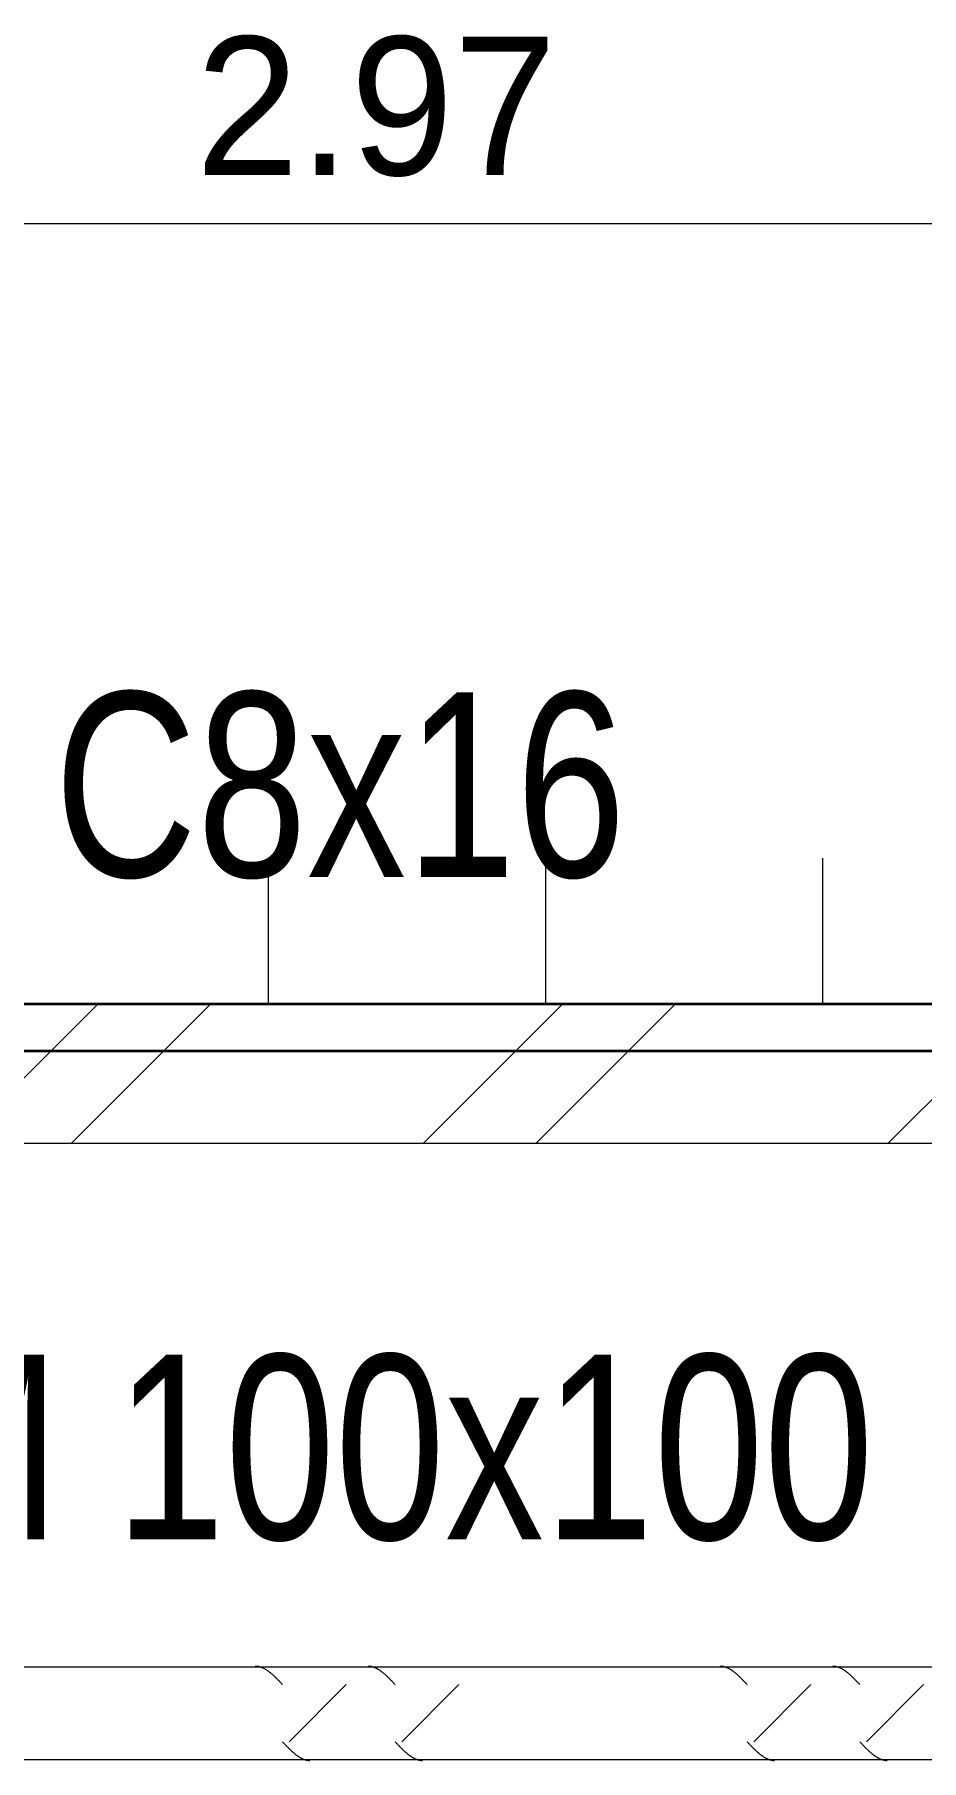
# Model space of a CAD drawing. Header units: centimetres. Extents: x -6111 to 13767, y -285 to 1600.
# Drawn here: x -1345.3 to -1249.3, y 440.4 to 627.3 of the extents above; entities that cross this region are included whole.
import ezdxf

# ---------------------------------------------------------------- set-up
doc = ezdxf.new("R2010")
doc.units = ezdxf.units.CM
for name, color, linetype, lineweight in [('A-ANNO-DIMS', 7, 'Continuous', 9), ('A-ANNO-DIMS-100', 7, 'Continuous', 9), ('A-ROOF', 7, 'Continuous', 9), ('A-ROOF-PATT', 7, 'Continuous', 35), ('S-BEAM', 7, 'Continuous', 9), ('S-BEAM-IDEN', 7, 'Continuous', 18)]:
    doc.layers.add(name, color=color, linetype=linetype, lineweight=lineweight)
doc.styles.add('Century Gothic_1', font='GOTHIC.TTF', dxfattribs={"height": 15})
doc.styles.add('Century Gothic_2', font='GOTHIC.TTF', dxfattribs={"width": 0.8, "height": 20})
doc.dimstyles.new('FCA_N_Cotas_E100', dxfattribs={"dimscale": 30.48, "dimtxt": 15.662524, "dimasz": 0.492126, "dimexe": 0.656168, "dimexo": 0.656168, "dimgap": 0.032808, "dimtad": 1, "dimlfac": 0.01, "dimrnd": 0.01, "dimzin": 0, "dimdsep": 46, "dimtxsty": 'Century Gothic_1', "dimblk1": 'OBLIQUE', "dimblk2": 'OBLIQUE', "dimsah": 1, "dimcen": 0.09, "dimdle": 0.656168, "dimadec": 3, "dimazin": 2, "dimtfac": 1, "dimtdec": 4, "dimtix": 1, "dimtmove": 0, "dimatfit": 3, "dimfxl": 1, "dimtvp": 1, "dimtolj": 1, "dimtzin": 0, "dimarcsym": 2})

# ---------------------------------------------------------------- blocks, each defined once
blk = doc.blocks.new('PQ_RVR_ARQ-01_ZZ_ZZ_MO_T_A_rvt-2-Elevación Eje 2')
at = {"layer": 'A-ROOF-PATT', "lineweight": 9, "true_color": 0xf2f2f2}
h = blk.add_hatch(dxfattribs=at)
h.set_pattern_fill('FP_6', style=0, pattern_type=2)
h.set_pattern_definition([(90, (0, 511.18), (-30, 2e-15), [])])
h.paths.add_polyline_path([(-3774.84, 522.33), (-2135.26, 522.33), (-2135.26, 538.11), (-3774.84, 538.11)])
at = {"layer": 'A-ROOF-PATT', "lineweight": 9, "true_color": 0xeaeaea}
blk.add_hatch(color=254, dxfattribs=at).paths.add_polyline_path([(-3458.17, 517.27), (-3458.17, 522.27), (-3164.39, 522.27), (-3164.39, 517.27), (-3151.85, 517.27), (-3151.85, 522.27), (-2859.58, 522.27), (-2859.58, 517.27), (-2847, 517.27), (-2847, 522.27), (-2553.57, 522.27), (-2553.57, 517.27), (-2541.03, 517.27), (-2541.03, 520.27), (-2194.1, 520.27), (-2194.1, 517.27), (-2135.26, 517.27), (-2135.26, 522.33), (-3774.84, 522.33), (-3774.84, 517.27), (-3774.68, 517.27), (-3774.68, 522.27), (-3470.76, 522.27), (-3470.75, 517.27), (-3458.18, 517.27)])
at = {"layer": 'A-ROOF', "color": 254, "lineweight": 35, "true_color": 0xcccccc}
for p, q in [((-2135.26, 522.33), (-3774.84, 522.33)), ((-3774.84, 517.27), (-2135.26, 517.27))]:
    blk.add_line(p, q, dxfattribs=at)
blk = doc.blocks.new('FP_57-Elevación Eje 2')
at = {"layer": 'S-BEAM'}
blk.add_line((-3470.76, 450.53), (-3755.05, 450.53), dxfattribs=at)
at = {"layer": 'S-BEAM', "color": 9, "true_color": 0xc0c0c0}
for p, q in [((-3626.83, 450.65), (-3626.79, 450.64)), ((-3626.79, 450.64), (-3626.74, 450.64)), ((-3626.74, 450.64), (-3626.69, 450.64)), ((-3626.69, 450.64), (-3626.65, 450.63)), ((-3626.65, 450.63), (-3626.6, 450.63)), ((-3626.6, 450.63), (-3626.55, 450.62)), ((-3626.55, 450.62), (-3626.51, 450.61)), ((-3626.51, 450.61), (-3626.46, 450.6)), ((-3626.46, 450.6), (-3626.41, 450.59)), ((-3626.41, 450.59), (-3626.37, 450.57)), ((-3626.37, 450.57), (-3626.32, 450.56)), ((-3626.32, 450.56), (-3626.27, 450.54)), ((-3626.27, 450.54), (-3626.23, 450.53)), ((-3626.23, 450.53), (-3626.18, 450.51)), ((-3626.18, 450.51), (-3626.13, 450.49)), ((-3626.13, 450.49), (-3626.09, 450.47)), ((-3626.09, 450.47), (-3626.04, 450.45)), ((-3626.04, 450.45), (-3625.99, 450.43)), ((-3625.99, 450.43), (-3625.95, 450.41)), ((-3614.64, 450.65), (-3614.6, 450.64)), ((-3614.6, 450.64), (-3614.55, 450.64)), ((-3614.55, 450.64), (-3614.5, 450.64)), ((-3614.5, 450.64), (-3614.46, 450.63)), ((-3614.46, 450.63), (-3614.41, 450.63)), ((-3614.41, 450.63), (-3614.36, 450.62)), ((-3614.36, 450.62), (-3614.32, 450.61)), ((-3614.32, 450.61), (-3614.27, 450.6)), ((-3614.27, 450.6), (-3614.22, 450.59)), ((-3614.22, 450.59), (-3614.18, 450.57)), ((-3614.18, 450.57), (-3614.13, 450.56)), ((-3614.13, 450.56), (-3614.08, 450.54)), ((-3614.08, 450.54), (-3614.04, 450.53)), ((-3614.04, 450.53), (-3613.99, 450.51)), ((-3613.99, 450.51), (-3613.94, 450.49)), ((-3613.94, 450.49), (-3613.9, 450.47)), ((-3613.9, 450.47), (-3613.85, 450.45)), ((-3613.85, 450.45), (-3613.8, 450.43)), ((-3613.8, 450.43), (-3613.76, 450.41)), ((-3576.54, 450.65), (-3576.5, 450.64)), ((-3576.5, 450.64), (-3576.45, 450.64)), ((-3576.45, 450.64), (-3576.4, 450.64)), ((-3576.4, 450.64), (-3576.36, 450.63)), ((-3576.36, 450.63), (-3576.31, 450.63)), ((-3576.31, 450.63), (-3576.26, 450.62)), ((-3576.26, 450.62), (-3576.22, 450.61)), ((-3576.22, 450.61), (-3576.17, 450.6)), ((-3576.17, 450.6), (-3576.12, 450.59)), ((-3576.12, 450.59), (-3576.08, 450.57)), ((-3576.08, 450.57), (-3576.03, 450.56)), ((-3576.03, 450.56), (-3575.98, 450.54)), ((-3575.98, 450.54), (-3575.94, 450.53)), ((-3575.94, 450.53), (-3575.89, 450.51)), ((-3575.89, 450.51), (-3575.84, 450.49)), ((-3575.84, 450.49), (-3575.8, 450.47)), ((-3575.8, 450.47), (-3575.75, 450.45)), ((-3575.75, 450.45), (-3575.7, 450.43)), ((-3575.7, 450.43), (-3575.66, 450.41)), ((-3564.35, 450.65), (-3564.31, 450.64)), ((-3564.31, 450.64), (-3564.26, 450.64)), ((-3564.26, 450.64), (-3564.21, 450.64)), ((-3564.21, 450.64), (-3564.17, 450.63)), ((-3564.17, 450.63), (-3564.12, 450.63)), ((-3564.12, 450.63), (-3564.07, 450.62)), ((-3564.07, 450.62), (-3564.03, 450.61)), ((-3564.03, 450.61), (-3563.98, 450.6)), ((-3563.98, 450.6), (-3563.93, 450.59)), ((-3563.93, 450.59), (-3563.89, 450.57)), ((-3563.89, 450.57), (-3563.84, 450.56)), ((-3563.84, 450.56), (-3563.8, 450.54)), ((-3563.8, 450.54), (-3563.75, 450.53)), ((-3563.75, 450.53), (-3563.7, 450.51)), ((-3563.7, 450.51), (-3563.66, 450.49)), ((-3563.66, 450.49), (-3563.61, 450.47)), ((-3563.61, 450.47), (-3563.56, 450.45)), ((-3563.56, 450.45), (-3563.52, 450.43)), ((-3563.52, 450.43), (-3563.47, 450.41)), ((-3625.95, 450.41), (-3625.9, 450.38)), ((-3625.9, 450.38), (-3625.85, 450.36)), ((-3625.85, 450.36), (-3625.81, 450.33)), ((-3625.81, 450.33), (-3625.76, 450.31)), ((-3625.76, 450.31), (-3625.71, 450.28)), ((-3625.71, 450.28), (-3625.67, 450.25)), ((-3625.67, 450.25), (-3625.62, 450.22)), ((-3625.62, 450.22), (-3625.57, 450.19)), ((-3625.57, 450.19), (-3625.53, 450.16)), ((-3625.53, 450.16), (-3625.48, 450.12)), ((-3625.48, 450.12), (-3625.43, 450.09)), ((-3625.43, 450.09), (-3625.39, 450.05)), ((-3625.39, 450.05), (-3625.34, 450.02)), ((-3625.34, 450.02), (-3625.29, 449.98)), ((-3625.29, 449.98), (-3625.25, 449.95)), ((-3625.25, 449.95), (-3625.2, 449.91)), ((-3625.2, 449.91), (-3625.15, 449.87)), ((-3625.15, 449.87), (-3625.11, 449.83)), ((-3625.11, 449.83), (-3625.06, 449.79)), ((-3625.06, 449.79), (-3625.01, 449.75)), ((-3625.01, 449.75), (-3624.97, 449.71)), ((-3624.97, 449.71), (-3624.92, 449.66)), ((-3624.92, 449.66), (-3624.87, 449.62)), ((-3624.87, 449.62), (-3624.83, 449.58)), ((-3624.83, 449.58), (-3624.78, 449.53)), ((-3624.78, 449.53), (-3624.73, 449.49)), ((-3624.73, 449.49), (-3624.69, 449.44)), ((-3624.69, 449.44), (-3624.64, 449.4)), ((-3624.64, 449.4), (-3624.59, 449.35)), ((-3624.59, 449.35), (-3624.55, 449.31)), ((-3624.55, 449.31), (-3624.5, 449.26)), ((-3624.5, 449.26), (-3624.45, 449.21)), ((-3624.45, 449.21), (-3624.41, 449.16)), ((-3624.41, 449.16), (-3624.36, 449.12)), ((-3624.36, 449.12), (-3624.31, 449.07)), ((-3624.31, 449.07), (-3624.27, 449.02)), ((-3624.27, 449.02), (-3624.22, 448.97)), ((-3624.22, 448.97), (-3624.17, 448.92)), ((-3624.17, 448.92), (-3624.13, 448.87)), ((-3624.13, 448.87), (-3624.08, 448.82)), ((-3624.08, 448.82), (-3624.03, 448.77)), ((-3624.03, 448.77), (-3623.99, 448.72)), ((-3623.99, 448.72), (-3623.94, 448.68)), ((-3623.94, 448.68), (-3623.89, 448.63)), ((-3613.76, 450.41), (-3613.71, 450.38)), ((-3613.71, 450.38), (-3613.66, 450.36)), ((-3613.66, 450.36), (-3613.62, 450.33)), ((-3613.62, 450.33), (-3613.57, 450.31)), ((-3613.57, 450.31), (-3613.52, 450.28)), ((-3613.52, 450.28), (-3613.48, 450.25)), ((-3613.48, 450.25), (-3613.43, 450.22)), ((-3613.43, 450.22), (-3613.38, 450.19)), ((-3613.38, 450.19), (-3613.34, 450.16)), ((-3613.34, 450.16), (-3613.29, 450.12)), ((-3613.29, 450.12), (-3613.24, 450.09)), ((-3613.24, 450.09), (-3613.2, 450.05)), ((-3613.2, 450.05), (-3613.15, 450.02)), ((-3613.15, 450.02), (-3613.1, 449.98)), ((-3613.1, 449.98), (-3613.06, 449.95)), ((-3613.06, 449.95), (-3613.01, 449.91)), ((-3613.01, 449.91), (-3612.96, 449.87)), ((-3612.96, 449.87), (-3612.92, 449.83)), ((-3612.92, 449.83), (-3612.87, 449.79)), ((-3612.87, 449.79), (-3612.82, 449.75)), ((-3612.82, 449.75), (-3612.78, 449.71)), ((-3612.78, 449.71), (-3612.73, 449.66)), ((-3612.73, 449.66), (-3612.68, 449.62)), ((-3612.68, 449.62), (-3612.64, 449.58)), ((-3612.64, 449.58), (-3612.59, 449.53)), ((-3612.59, 449.53), (-3612.54, 449.49)), ((-3612.54, 449.49), (-3612.5, 449.44)), ((-3612.5, 449.44), (-3612.45, 449.4)), ((-3612.45, 449.4), (-3612.4, 449.35)), ((-3612.4, 449.35), (-3612.36, 449.31)), ((-3612.36, 449.31), (-3612.31, 449.26)), ((-3612.31, 449.26), (-3612.26, 449.21)), ((-3612.26, 449.21), (-3612.22, 449.16)), ((-3612.22, 449.16), (-3612.17, 449.12)), ((-3612.17, 449.12), (-3612.12, 449.07)), ((-3612.12, 449.07), (-3612.08, 449.02)), ((-3612.08, 449.02), (-3612.03, 448.97)), ((-3612.03, 448.97), (-3611.98, 448.92)), ((-3611.98, 448.92), (-3611.94, 448.87)), ((-3611.94, 448.87), (-3611.89, 448.82)), ((-3611.89, 448.82), (-3611.84, 448.77)), ((-3611.84, 448.77), (-3611.8, 448.72)), ((-3611.8, 448.72), (-3611.75, 448.68)), ((-3611.75, 448.68), (-3611.7, 448.63)), ((-3575.66, 450.41), (-3575.61, 450.38)), ((-3575.61, 450.38), (-3575.56, 450.36)), ((-3575.56, 450.36), (-3575.52, 450.33)), ((-3575.52, 450.33), (-3575.47, 450.31)), ((-3575.47, 450.31), (-3575.43, 450.28)), ((-3575.43, 450.28), (-3575.38, 450.25)), ((-3575.38, 450.25), (-3575.33, 450.22)), ((-3575.33, 450.22), (-3575.29, 450.19)), ((-3575.29, 450.19), (-3575.24, 450.16)), ((-3575.24, 450.16), (-3575.19, 450.12)), ((-3575.19, 450.12), (-3575.15, 450.09)), ((-3575.15, 450.09), (-3575.1, 450.05)), ((-3575.1, 450.05), (-3575.05, 450.02)), ((-3575.05, 450.02), (-3575.01, 449.98)), ((-3575.01, 449.98), (-3574.96, 449.95)), ((-3574.96, 449.95), (-3574.91, 449.91)), ((-3574.91, 449.91), (-3574.87, 449.87)), ((-3574.87, 449.87), (-3574.82, 449.83)), ((-3574.82, 449.83), (-3574.77, 449.79)), ((-3574.77, 449.79), (-3574.73, 449.75)), ((-3574.73, 449.75), (-3574.68, 449.71)), ((-3574.68, 449.71), (-3574.63, 449.66)), ((-3574.63, 449.66), (-3574.59, 449.62)), ((-3574.59, 449.62), (-3574.54, 449.58)), ((-3574.54, 449.58), (-3574.49, 449.53)), ((-3574.49, 449.53), (-3574.45, 449.49)), ((-3574.45, 449.49), (-3574.4, 449.44)), ((-3574.4, 449.44), (-3574.35, 449.4)), ((-3574.35, 449.4), (-3574.31, 449.35)), ((-3574.31, 449.35), (-3574.26, 449.31)), ((-3574.26, 449.31), (-3574.21, 449.26)), ((-3574.21, 449.26), (-3574.17, 449.21)), ((-3574.17, 449.21), (-3574.12, 449.16)), ((-3574.12, 449.16), (-3574.07, 449.12)), ((-3574.07, 449.12), (-3574.03, 449.07)), ((-3574.03, 449.07), (-3573.98, 449.02)), ((-3573.98, 449.02), (-3573.93, 448.97)), ((-3573.93, 448.97), (-3573.89, 448.92)), ((-3573.89, 448.92), (-3573.84, 448.87)), ((-3573.84, 448.87), (-3573.79, 448.82)), ((-3573.79, 448.82), (-3573.74, 448.77)), ((-3573.74, 448.77), (-3573.7, 448.72)), ((-3573.7, 448.72), (-3573.65, 448.68)), ((-3573.65, 448.68), (-3573.6, 448.63)), ((-3563.47, 450.41), (-3563.42, 450.38)), ((-3563.42, 450.38), (-3563.38, 450.36)), ((-3563.38, 450.36), (-3563.33, 450.33)), ((-3563.33, 450.33), (-3563.28, 450.31)), ((-3563.28, 450.31), (-3563.24, 450.28)), ((-3563.24, 450.28), (-3563.19, 450.25)), ((-3563.19, 450.25), (-3563.14, 450.22)), ((-3563.14, 450.22), (-3563.1, 450.19)), ((-3563.1, 450.19), (-3563.05, 450.16)), ((-3563.05, 450.16), (-3563, 450.12)), ((-3563, 450.12), (-3562.96, 450.09)), ((-3562.96, 450.09), (-3562.91, 450.05)), ((-3562.91, 450.05), (-3562.86, 450.02)), ((-3562.86, 450.02), (-3562.82, 449.98)), ((-3562.82, 449.98), (-3562.77, 449.95)), ((-3562.77, 449.95), (-3562.72, 449.91)), ((-3562.72, 449.91), (-3562.68, 449.87)), ((-3562.68, 449.87), (-3562.63, 449.83)), ((-3562.63, 449.83), (-3562.58, 449.79)), ((-3562.58, 449.79), (-3562.54, 449.75)), ((-3562.54, 449.75), (-3562.49, 449.71)), ((-3562.49, 449.71), (-3562.44, 449.66)), ((-3562.44, 449.66), (-3562.4, 449.62)), ((-3562.4, 449.62), (-3562.35, 449.58)), ((-3562.35, 449.58), (-3562.3, 449.53)), ((-3562.3, 449.53), (-3562.26, 449.49)), ((-3562.26, 449.49), (-3562.21, 449.44)), ((-3562.21, 449.44), (-3562.16, 449.4)), ((-3562.16, 449.4), (-3562.12, 449.35)), ((-3562.12, 449.35), (-3562.07, 449.31)), ((-3562.07, 449.31), (-3562.02, 449.26)), ((-3562.02, 449.26), (-3561.98, 449.21)), ((-3561.98, 449.21), (-3561.93, 449.16)), ((-3561.93, 449.16), (-3561.88, 449.12)), ((-3561.88, 449.12), (-3561.84, 449.07)), ((-3561.84, 449.07), (-3561.79, 449.02)), ((-3561.79, 449.02), (-3561.74, 448.97)), ((-3561.74, 448.97), (-3561.7, 448.92)), ((-3561.7, 448.92), (-3561.65, 448.87)), ((-3561.65, 448.87), (-3561.6, 448.82)), ((-3561.6, 448.82), (-3561.56, 448.77)), ((-3561.56, 448.77), (-3561.51, 448.72)), ((-3561.51, 448.72), (-3561.46, 448.68)), ((-3561.46, 448.68), (-3561.42, 448.63))]:
    blk.add_line(p, q, dxfattribs=at)
blk = doc.blocks.new('FP_58-Elevación Eje 2')
at = {"layer": 'S-BEAM', "color": 9, "true_color": 0xc0c0c0}
for p, q in [((-3623.89, 442.44), (-3623.85, 442.39)), ((-3623.85, 442.39), (-3623.8, 442.34)), ((-3623.8, 442.34), (-3623.75, 442.29)), ((-3623.75, 442.29), (-3623.71, 442.24)), ((-3623.71, 442.24), (-3623.66, 442.19)), ((-3623.66, 442.19), (-3623.61, 442.14)), ((-3623.61, 442.14), (-3623.57, 442.09)), ((-3623.57, 442.09), (-3623.52, 442.04)), ((-3623.52, 442.04), (-3623.47, 441.99)), ((-3623.47, 441.99), (-3623.43, 441.94)), ((-3623.43, 441.94), (-3623.38, 441.9)), ((-3623.38, 441.9), (-3623.33, 441.85)), ((-3623.33, 441.85), (-3623.29, 441.8)), ((-3623.29, 441.8), (-3623.24, 441.75)), ((-3623.24, 441.75), (-3623.19, 441.71)), ((-3623.19, 441.71), (-3623.15, 441.66)), ((-3623.15, 441.66), (-3623.1, 441.62)), ((-3623.1, 441.62), (-3623.05, 441.57)), ((-3623.05, 441.57), (-3623, 441.53)), ((-3623, 441.53), (-3622.96, 441.48)), ((-3622.96, 441.48), (-3622.91, 441.44)), ((-3622.91, 441.44), (-3622.86, 441.4)), ((-3622.86, 441.4), (-3622.82, 441.35)), ((-3622.82, 441.35), (-3622.77, 441.31)), ((-3622.77, 441.31), (-3622.72, 441.27)), ((-3622.72, 441.27), (-3622.68, 441.23)), ((-3622.68, 441.23), (-3622.63, 441.19)), ((-3622.63, 441.19), (-3622.58, 441.15)), ((-3622.58, 441.15), (-3622.54, 441.12)), ((-3622.54, 441.12), (-3622.49, 441.08)), ((-3622.49, 441.08), (-3622.44, 441.04)), ((-3611.7, 442.44), (-3611.66, 442.39)), ((-3611.66, 442.39), (-3611.61, 442.34)), ((-3611.61, 442.34), (-3611.56, 442.29)), ((-3611.56, 442.29), (-3611.52, 442.24)), ((-3611.52, 442.24), (-3611.47, 442.19)), ((-3611.47, 442.19), (-3611.42, 442.14)), ((-3611.42, 442.14), (-3611.38, 442.09)), ((-3611.38, 442.09), (-3611.33, 442.04)), ((-3611.33, 442.04), (-3611.28, 441.99)), ((-3611.28, 441.99), (-3611.24, 441.94)), ((-3611.24, 441.94), (-3611.19, 441.9)), ((-3611.19, 441.9), (-3611.14, 441.85)), ((-3611.14, 441.85), (-3611.1, 441.8)), ((-3611.1, 441.8), (-3611.05, 441.75)), ((-3611.05, 441.75), (-3611, 441.71)), ((-3611, 441.71), (-3610.96, 441.66)), ((-3610.96, 441.66), (-3610.91, 441.62)), ((-3610.91, 441.62), (-3610.86, 441.57)), ((-3610.86, 441.57), (-3610.82, 441.53)), ((-3610.82, 441.53), (-3610.77, 441.48)), ((-3610.77, 441.48), (-3610.72, 441.44)), ((-3610.72, 441.44), (-3610.68, 441.4)), ((-3610.68, 441.4), (-3610.63, 441.35)), ((-3610.63, 441.35), (-3610.58, 441.31)), ((-3610.58, 441.31), (-3610.53, 441.27)), ((-3610.53, 441.27), (-3610.49, 441.23)), ((-3610.49, 441.23), (-3610.44, 441.19)), ((-3610.44, 441.19), (-3610.39, 441.15)), ((-3610.39, 441.15), (-3610.35, 441.12)), ((-3610.35, 441.12), (-3610.3, 441.08)), ((-3610.3, 441.08), (-3610.25, 441.04)), ((-3573.61, 442.44), (-3573.56, 442.39)), ((-3573.56, 442.39), (-3573.51, 442.34)), ((-3573.51, 442.34), (-3573.47, 442.29)), ((-3573.47, 442.29), (-3573.42, 442.24)), ((-3573.42, 442.24), (-3573.37, 442.19)), ((-3573.37, 442.19), (-3573.33, 442.14)), ((-3573.33, 442.14), (-3573.28, 442.09)), ((-3573.28, 442.09), (-3573.23, 442.04)), ((-3573.23, 442.04), (-3573.18, 441.99)), ((-3573.18, 441.99), (-3573.14, 441.94)), ((-3573.14, 441.94), (-3573.09, 441.9)), ((-3573.09, 441.9), (-3573.04, 441.85)), ((-3573.04, 441.85), (-3573, 441.8)), ((-3573, 441.8), (-3572.95, 441.75)), ((-3572.95, 441.75), (-3572.9, 441.71)), ((-3572.9, 441.71), (-3572.86, 441.66)), ((-3572.86, 441.66), (-3572.81, 441.62)), ((-3572.81, 441.62), (-3572.76, 441.57)), ((-3572.76, 441.57), (-3572.72, 441.53)), ((-3572.72, 441.53), (-3572.67, 441.48)), ((-3572.67, 441.48), (-3572.62, 441.44)), ((-3572.62, 441.44), (-3572.58, 441.4)), ((-3572.58, 441.4), (-3572.53, 441.35)), ((-3572.53, 441.35), (-3572.48, 441.31)), ((-3572.48, 441.31), (-3572.44, 441.27)), ((-3572.44, 441.27), (-3572.39, 441.23)), ((-3572.39, 441.23), (-3572.34, 441.19)), ((-3572.34, 441.19), (-3572.29, 441.15)), ((-3572.29, 441.15), (-3572.25, 441.12)), ((-3572.25, 441.12), (-3572.2, 441.08)), ((-3572.2, 441.08), (-3572.15, 441.04)), ((-3561.42, 442.44), (-3561.37, 442.39)), ((-3561.37, 442.39), (-3561.32, 442.34)), ((-3561.32, 442.34), (-3561.28, 442.29)), ((-3561.28, 442.29), (-3561.23, 442.24)), ((-3561.23, 442.24), (-3561.18, 442.19)), ((-3561.18, 442.19), (-3561.14, 442.14)), ((-3561.14, 442.14), (-3561.09, 442.09)), ((-3561.09, 442.09), (-3561.04, 442.04)), ((-3561.04, 442.04), (-3561, 441.99)), ((-3561, 441.99), (-3560.95, 441.94)), ((-3560.95, 441.94), (-3560.9, 441.9)), ((-3560.9, 441.9), (-3560.86, 441.85)), ((-3560.86, 441.85), (-3560.81, 441.8)), ((-3560.81, 441.8), (-3560.76, 441.75)), ((-3560.76, 441.75), (-3560.71, 441.71)), ((-3560.71, 441.71), (-3560.67, 441.66)), ((-3560.67, 441.66), (-3560.62, 441.62)), ((-3560.62, 441.62), (-3560.57, 441.57)), ((-3560.57, 441.57), (-3560.53, 441.53)), ((-3560.53, 441.53), (-3560.48, 441.48)), ((-3560.48, 441.48), (-3560.43, 441.44)), ((-3560.43, 441.44), (-3560.39, 441.4)), ((-3560.39, 441.4), (-3560.34, 441.35)), ((-3560.34, 441.35), (-3560.29, 441.31)), ((-3560.29, 441.31), (-3560.25, 441.27)), ((-3560.25, 441.27), (-3560.2, 441.23)), ((-3560.2, 441.23), (-3560.15, 441.19)), ((-3560.15, 441.19), (-3560.11, 441.15)), ((-3560.11, 441.15), (-3560.06, 441.12)), ((-3560.06, 441.12), (-3560.01, 441.08)), ((-3560.01, 441.08), (-3559.97, 441.04)), ((-3622.44, 441.04), (-3622.4, 441.01)), ((-3622.4, 441.01), (-3622.35, 440.97)), ((-3622.35, 440.97), (-3622.3, 440.94)), ((-3622.3, 440.94), (-3622.26, 440.9)), ((-3622.26, 440.9), (-3622.21, 440.87)), ((-3622.21, 440.87), (-3622.16, 440.84)), ((-3622.16, 440.84), (-3622.11, 440.81)), ((-3622.11, 440.81), (-3622.07, 440.78)), ((-3622.07, 440.78), (-3622.02, 440.75)), ((-3622.02, 440.75), (-3621.97, 440.73)), ((-3621.97, 440.73), (-3621.93, 440.7)), ((-3621.93, 440.7), (-3621.88, 440.68)), ((-3621.88, 440.68), (-3621.83, 440.65)), ((-3621.83, 440.65), (-3621.79, 440.63)), ((-3621.79, 440.63), (-3621.74, 440.61)), ((-3621.74, 440.61), (-3621.69, 440.59)), ((-3621.69, 440.59), (-3621.65, 440.57)), ((-3621.65, 440.57), (-3621.6, 440.55)), ((-3621.6, 440.55), (-3621.55, 440.53)), ((-3621.55, 440.53), (-3621.5, 440.52)), ((-3621.5, 440.52), (-3621.46, 440.5)), ((-3621.46, 440.5), (-3621.41, 440.49)), ((-3621.41, 440.49), (-3621.36, 440.47)), ((-3621.36, 440.47), (-3621.32, 440.46)), ((-3621.32, 440.46), (-3621.27, 440.45)), ((-3621.27, 440.45), (-3621.22, 440.44)), ((-3621.22, 440.44), (-3621.18, 440.44)), ((-3621.18, 440.44), (-3621.13, 440.43)), ((-3621.13, 440.43), (-3621.08, 440.42)), ((-3621.08, 440.42), (-3621.04, 440.42)), ((-3621.04, 440.42), (-3620.99, 440.42)), ((-3620.99, 440.42), (-3620.94, 440.41)), ((-3610.25, 441.04), (-3610.21, 441.01)), ((-3610.21, 441.01), (-3610.16, 440.97)), ((-3610.16, 440.97), (-3610.11, 440.94)), ((-3610.11, 440.94), (-3610.07, 440.9)), ((-3610.07, 440.9), (-3610.02, 440.87)), ((-3610.02, 440.87), (-3609.97, 440.84)), ((-3609.97, 440.84), (-3609.93, 440.81)), ((-3609.93, 440.81), (-3609.88, 440.78)), ((-3609.88, 440.78), (-3609.83, 440.75)), ((-3609.83, 440.75), (-3609.78, 440.73)), ((-3609.78, 440.73), (-3609.74, 440.7)), ((-3609.74, 440.7), (-3609.69, 440.68)), ((-3609.69, 440.68), (-3609.64, 440.65)), ((-3609.64, 440.65), (-3609.6, 440.63)), ((-3609.6, 440.63), (-3609.55, 440.61)), ((-3609.55, 440.61), (-3609.5, 440.59)), ((-3609.5, 440.59), (-3609.46, 440.57)), ((-3609.46, 440.57), (-3609.41, 440.55)), ((-3609.41, 440.55), (-3609.36, 440.53)), ((-3609.36, 440.53), (-3609.32, 440.52)), ((-3609.32, 440.52), (-3609.27, 440.5)), ((-3609.27, 440.5), (-3609.22, 440.49)), ((-3609.22, 440.49), (-3609.17, 440.47)), ((-3609.17, 440.47), (-3609.13, 440.46)), ((-3609.13, 440.46), (-3609.08, 440.45)), ((-3609.08, 440.45), (-3609.03, 440.44)), ((-3609.03, 440.44), (-3608.99, 440.44)), ((-3608.99, 440.44), (-3608.94, 440.43)), ((-3608.94, 440.43), (-3608.89, 440.42)), ((-3608.89, 440.42), (-3608.85, 440.42)), ((-3608.85, 440.42), (-3608.8, 440.42)), ((-3608.8, 440.42), (-3608.75, 440.41)), ((-3572.15, 441.04), (-3572.11, 441.01)), ((-3572.11, 441.01), (-3572.06, 440.97)), ((-3572.06, 440.97), (-3572.01, 440.94)), ((-3572.01, 440.94), (-3571.97, 440.9)), ((-3571.97, 440.9), (-3571.92, 440.87)), ((-3571.92, 440.87), (-3571.87, 440.84)), ((-3571.87, 440.84), (-3571.83, 440.81)), ((-3571.83, 440.81), (-3571.78, 440.78)), ((-3571.78, 440.78), (-3571.73, 440.75)), ((-3571.73, 440.75), (-3571.69, 440.73)), ((-3571.69, 440.73), (-3571.64, 440.7)), ((-3571.64, 440.7), (-3571.59, 440.68)), ((-3571.59, 440.68), (-3571.54, 440.65)), ((-3571.54, 440.65), (-3571.5, 440.63)), ((-3571.5, 440.63), (-3571.45, 440.61)), ((-3571.45, 440.61), (-3571.4, 440.59)), ((-3571.4, 440.59), (-3571.36, 440.57)), ((-3571.36, 440.57), (-3571.31, 440.55)), ((-3571.31, 440.55), (-3571.26, 440.53)), ((-3571.26, 440.53), (-3571.22, 440.52)), ((-3571.22, 440.52), (-3571.17, 440.5)), ((-3571.17, 440.5), (-3571.12, 440.49)), ((-3571.12, 440.49), (-3571.08, 440.47)), ((-3571.08, 440.47), (-3571.03, 440.46)), ((-3571.03, 440.46), (-3570.98, 440.45)), ((-3570.98, 440.45), (-3570.93, 440.44)), ((-3570.93, 440.44), (-3570.89, 440.44)), ((-3570.89, 440.44), (-3570.84, 440.43)), ((-3570.84, 440.43), (-3570.79, 440.42)), ((-3570.79, 440.42), (-3570.75, 440.42)), ((-3570.75, 440.42), (-3570.7, 440.42)), ((-3570.7, 440.42), (-3570.65, 440.41)), ((-3559.97, 441.04), (-3559.92, 441.01)), ((-3559.92, 441.01), (-3559.87, 440.97)), ((-3559.87, 440.97), (-3559.82, 440.94)), ((-3559.82, 440.94), (-3559.78, 440.9)), ((-3559.78, 440.9), (-3559.73, 440.87)), ((-3559.73, 440.87), (-3559.68, 440.84)), ((-3559.68, 440.84), (-3559.64, 440.81)), ((-3559.64, 440.81), (-3559.59, 440.78)), ((-3559.59, 440.78), (-3559.54, 440.75)), ((-3559.54, 440.75), (-3559.5, 440.73)), ((-3559.5, 440.73), (-3559.45, 440.7)), ((-3559.45, 440.7), (-3559.4, 440.68)), ((-3559.4, 440.68), (-3559.36, 440.65)), ((-3559.36, 440.65), (-3559.31, 440.63)), ((-3559.31, 440.63), (-3559.26, 440.61)), ((-3559.26, 440.61), (-3559.21, 440.59)), ((-3559.21, 440.59), (-3559.17, 440.57)), ((-3559.17, 440.57), (-3559.12, 440.55)), ((-3559.12, 440.55), (-3559.07, 440.53)), ((-3559.07, 440.53), (-3559.03, 440.52)), ((-3559.03, 440.52), (-3558.98, 440.5)), ((-3558.98, 440.5), (-3558.93, 440.49)), ((-3558.93, 440.49), (-3558.89, 440.47)), ((-3558.89, 440.47), (-3558.84, 440.46)), ((-3558.84, 440.46), (-3558.79, 440.45)), ((-3558.79, 440.45), (-3558.75, 440.44)), ((-3558.75, 440.44), (-3558.7, 440.44)), ((-3558.7, 440.44), (-3558.65, 440.43)), ((-3558.65, 440.43), (-3558.6, 440.42)), ((-3558.6, 440.42), (-3558.56, 440.42)), ((-3558.56, 440.42), (-3558.51, 440.42)), ((-3558.51, 440.42), (-3558.46, 440.41))]:
    blk.add_line(p, q, dxfattribs=at)
at = {"layer": 'S-BEAM'}
blk.add_line((-3755.05, 440.53), (-3470.76, 440.53), dxfattribs=at)
blk = doc.blocks.new('HSS Square - HSS 100mm-1470377-Elevación Eje 2')
at = {"layer": 'S-BEAM', "true_color": 0xc0c0c0}
h = blk.add_hatch(dxfattribs=at)
h.set_pattern_fill('FP_9', color=9, style=0, pattern_type=2)
h.set_pattern_definition([(45, (-0.065, 0), (-25.14455, 25.14488), []), (45, (-0.065, 38.1), (-25.14455, 25.14488), [])])
h.paths.add_polyline_path([(-3594.61, 442.44), (-3470.77, 442.44), (-3470.77, 448.63), (-3755.06, 448.63), (-3755.06, 442.44), (-3710, 442.44)])
at = {"layer": 'S-BEAM'}
for name in ['FP_57-Elevación Eje 2', 'FP_58-Elevación Eje 2']:
    blk.add_blockref(name, (0, 0), dxfattribs=at)
blk = doc.blocks.new('C Shapes - C8x16-1751448-Elevación Eje 2')
at = {"layer": 'S-BEAM', "true_color": 0xc0c0c0}
h = blk.add_hatch(dxfattribs=at)
h.set_pattern_fill('FP_17', color=9, style=0, pattern_type=2)
h.set_pattern_definition([(45, (-0.054, 0), (-25.14455, 25.14488), []), (45, (-0.054, 38.1), (-25.14455, 25.14488), [])])
h.paths.add_polyline_path([(-3774.68, 507.27), (-3766.33, 507.27), (-3766.24, 515.53), (-3756.33, 515.53), (-3756.33, 507.27), (-3470.76, 507.27), (-3470.76, 522.27), (-3774.68, 522.27), (-3774.68, 511.85)])
at = {"layer": 'S-BEAM'}
for p, q in [((-3470.76, 522.27), (-3774.68, 522.27)), ((-3756.33, 507.27), (-3470.76, 507.27))]:
    blk.add_line(p, q, dxfattribs=at)
blk = doc.blocks.new('DIMBLOCK22-Elevación Eje 2')
at = {"layer": 'A-ANNO-DIMS-100'}
for p, q in [((-1455.9, 606.86), (-1455.9, 626.86)), ((-1159.03, 606.86), (-1159.03, 626.86)), ((-1475.9, 606.86), (-1159.03, 606.86)), ((-1455.9, 606.86), (-1455.9, 535.53)), ((-1159.03, 606.86), (-1159.03, 535.53))]:
    blk.add_line(p, q, dxfattribs=at)
at = {"layer": 'A-ANNO-DIMS-100', "lineweight": 35}
for p, q in [((-1455.9, 606.86), (-1448.4, 614.36)), ((-1159.03, 606.86), (-1151.53, 614.36)), ((-1455.9, 606.86), (-1463.4, 599.36)), ((-1159.03, 606.86), (-1166.53, 599.36))]:
    blk.add_line(p, q, dxfattribs=at)
at = {"layer": 'A-ANNO-DIMS-100', "color": 0, "insert": (-1327.85, 627.09), "char_height": 15, "width": 48.9267, "attachment_point": 1, "line_spacing_factor": 0.984502, "style": 'Century Gothic_1'}
blk.add_mtext('2.97', dxfattribs=at)
blk = doc.blocks.new('_Oblique')
at = {"color": 0, "linetype": 'ByBlock', "lineweight": -2}
blk.add_line((-0.5, -0.5), (0.5, 0.5), dxfattribs=at)

msp = doc.modelspace()

# ---------------------------------------------------------------- block references
at = {"lineweight": 5}
msp.add_blockref('PQ_RVR_ARQ-01_ZZ_ZZ_MO_T_A_rvt-2-Elevación Eje 2', (2305.433, 0), dxfattribs=at)
at = {"layer": 'S-BEAM'}
for name in ['C Shapes - C8x16-1751448-Elevación Eje 2', 'HSS Square - HSS 100mm-1470377-Elevación Eje 2']:
    msp.add_blockref(name, (2305.433, 0), dxfattribs=at)

# ---------------------------------------------------------------- texts
at = {"layer": 'S-BEAM-IDEN', "lineweight": 9, "char_height": 20, "attachment_point": 1, "style": 'Century Gothic_2'}
for s, insert, width in [('C8x16', (-1343.168, 556.097), 82.0928), ('VM 100x100', (-1374.619, 484.357), 158.41345)]:
    msp.add_mtext(s, dxfattribs=dict(at, insert=insert, width=width))

# ---------------------------------------------------------------- dimensions: what is measured, and where the dimension line sits
at = {"layer": 'A-ANNO-DIMS'}
dim = msp.add_linear_dim(base=(-1159.029, 606.861), p1=(-1455.897, 515.53), p2=(-1159.029, 515.53), dimstyle='FCA_N_Cotas_E100', override={"dimpost": '<>', "dimfxl": 296.868325}, dxfattribs=at)
dim.commit()
dim.dimension.update_dxf_attribs({"geometry": 'DIMBLOCK22-Elevación Eje 2', "text_midpoint": (-1307.463, 615.739)})

doc.saveas('drawing.dxf')
